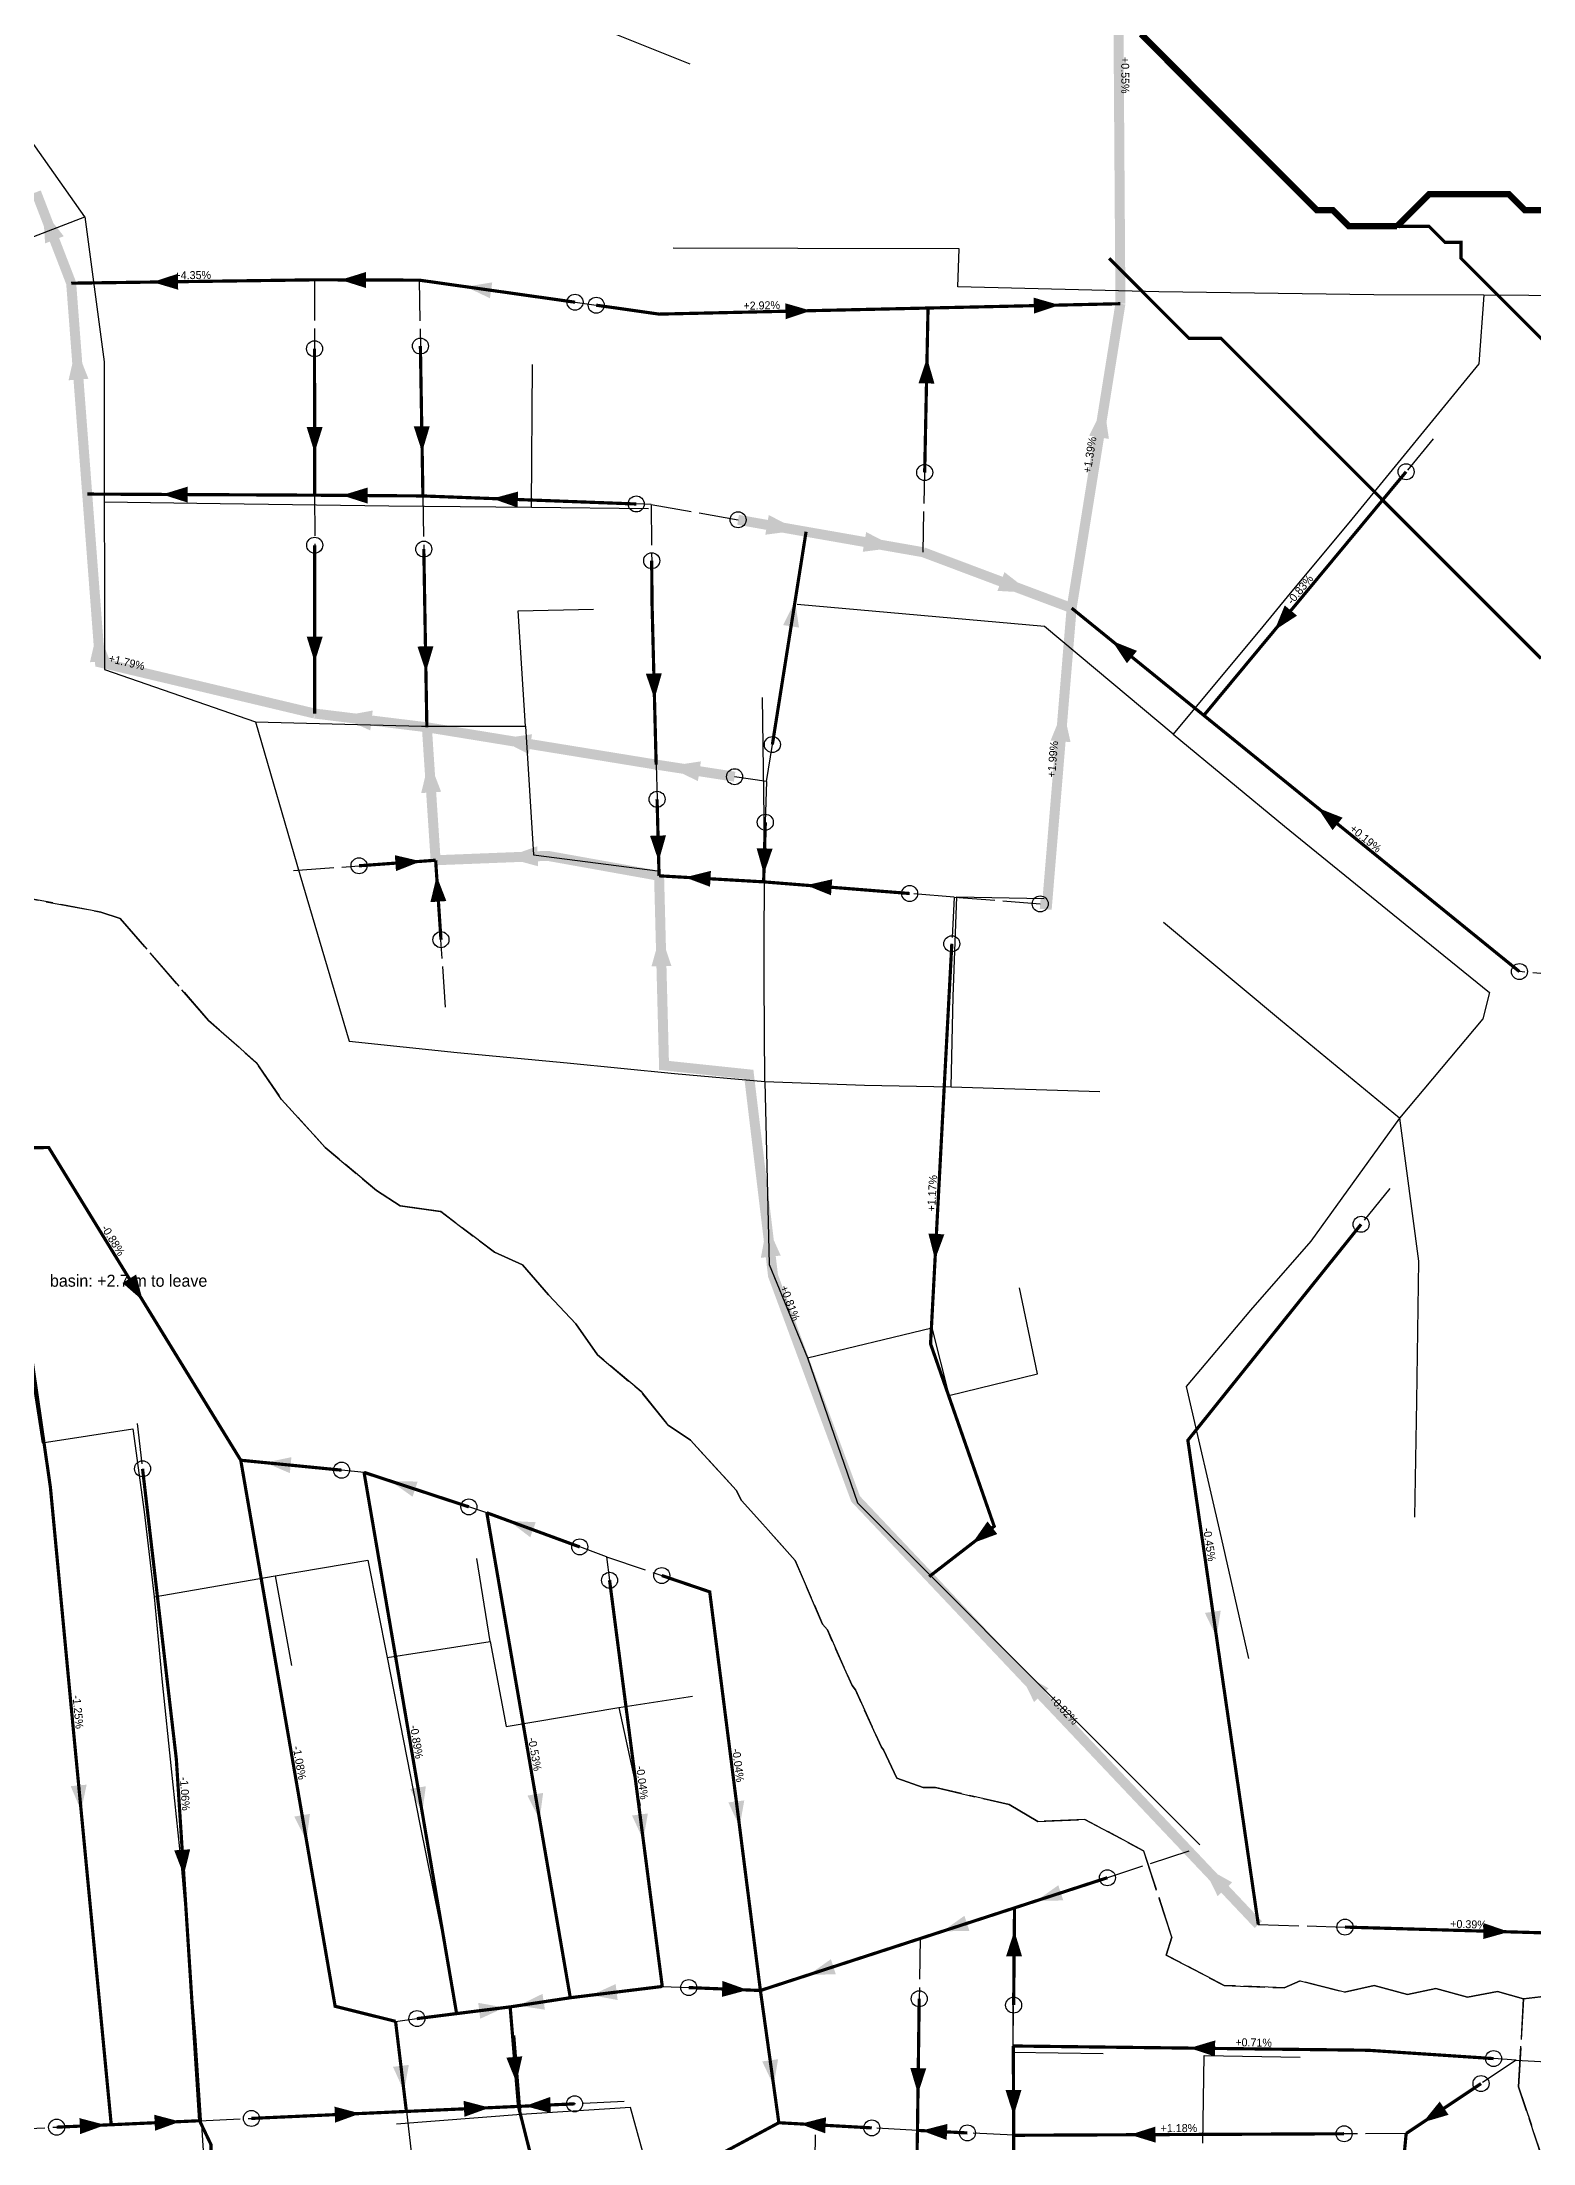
# Model space of a CAD drawing. Header units: metres. Extents: x 442821 to 452274, y 2561971 to 2571293.
# Drawn here: x 450373 to 450746, y 2569642 to 2570167 of the extents above; entities that cross this region are included whole.
import ezdxf
from ezdxf.enums import TextEntityAlignment as Align

# ---------------------------------------------------------------- set-up
doc = ezdxf.new("R2010")
doc.units = ezdxf.units.M
doc.header["$LTSCALE"] = 8
doc.linetypes.add('DASHDOT', pattern=[3.556, 2.54, -0.508, 0, -0.508])
doc.linetypes.add('DASHED', pattern=[1.524, 1.27, -0.254])
for name, color, linetype in [('A_ARROWS', 7, 'Continuous'), ('A_BASINS', 1, 'Continuous'), ('A_BRANCH', 7, 'Continuous'), ('A_BUILT_2006', 252, 'Continuous'), ('A_CATCHMENTS', 7, 'Continuous'), ('A_GRADIENT', 8, 'Continuous'), ('A_HEAD_GAP', 8, 'Continuous'), ('A_HEADS', 8, 'Continuous'), ('A_LATERAL', 7, 'Continuous'), ('A_STREAMS', 5, 'Continuous'), ('A_SUBMAIN', 7, 'Continuous')]:
    doc.layers.add(name, color=color, linetype=linetype)

msp = doc.modelspace()

# ---------------------------------------------------------------- linework, layer by layer
at = {"layer": 'A_ARROWS', "color": 3}
for points in [[(450373.37, 2570125.5), (450378.58, 2570118.93), (450373.91, 2570117.13)], [(450400.77, 2570107.47), (450407.14, 2570109.56), (450407.19, 2570105.56)], [(450447.76, 2570108.01), (450454.17, 2570109.99), (450454.15, 2570105.99)], [(450479.11, 2570106.31), (450485.72, 2570107.39), (450485.16, 2570103.43)], [(450565.46, 2570100.32), (450559.1, 2570098.18), (450559.01, 2570102.17)], [(450627.58, 2570101.72), (450621.22, 2570099.58), (450621.13, 2570103.58)], [(450381.65, 2570091.09), (450384.75, 2570083.3), (450379.77, 2570082.92)], [(450594.45, 2570088.54), (450596.32, 2570082.1), (450592.32, 2570082.18)], [(450638.73, 2570076.57), (450639.94, 2570068.27), (450635, 2570069.07)], [(450441.31, 2570064.84), (450439.31, 2570071.24), (450443.31, 2570071.24)], [(450468.2, 2570065), (450466.1, 2570071.37), (450470.1, 2570071.43)], [(450403.19, 2570054.38), (450409.6, 2570056.35), (450409.58, 2570052.35)], [(450448.15, 2570054.15), (450454.56, 2570056.11), (450454.54, 2570052.11)], [(450485.74, 2570053.35), (450492.21, 2570055.11), (450492.06, 2570051.12)], [(450562.33, 2570045.4), (450554.02, 2570044.32), (450554.88, 2570049.24)], [(450586.69, 2570041.13), (450578.38, 2570040.05), (450579.24, 2570044.98)], [(450620.44, 2570029.81), (450612.07, 2570030.28), (450613.83, 2570034.96)], [(450561.46, 2570027.74), (450562.44, 2570021.11), (450558.49, 2570021.73)], [(450681.36, 2570020.44), (450683.91, 2570026.64), (450686.99, 2570024.09)], [(450387.02, 2570020.61), (450390.12, 2570012.83), (450385.13, 2570012.45)], [(450441.33, 2570012.45), (450439.33, 2570018.85), (450443.33, 2570018.85)], [(450469.14, 2570010), (450467.03, 2570016.37), (450471.03, 2570016.44)], [(450640.74, 2570017.77), (450646.97, 2570015.29), (450644.45, 2570012.19)], [(450526.3, 2570003.24), (450524.14, 2570009.59), (450528.14, 2570009.69)], [(450447.59, 2569998.86), (450455.84, 2570000.37), (450455.23, 2569995.4)], [(450628.52, 2570000.65), (450630.35, 2569992.47), (450625.37, 2569992.88)], [(450487.38, 2569993.26), (450495.68, 2569994.44), (450494.87, 2569989.51)], [(450469.93, 2569987.88), (450472.95, 2569980.07), (450467.96, 2569979.74)], [(450529.63, 2569986.41), (450537.91, 2569987.67), (450537.16, 2569982.73)], [(450692.15, 2569976.06), (450698.38, 2569973.58), (450695.86, 2569970.48)], [(450527.35, 2569962.71), (450525.19, 2569969.05), (450529.18, 2569969.16)], [(450467.9, 2569962.69), (450461.66, 2569960.23), (450461.37, 2569964.22)], [(450489.09, 2569963.64), (450496.99, 2569966.45), (450497.19, 2569961.45)], [(450553.66, 2569959.51), (450551.84, 2569965.96), (450555.84, 2569965.85)], [(450471.84, 2569959), (450474.26, 2569952.75), (450470.27, 2569952.48)], [(450533.92, 2569958.68), (450540.42, 2569960.31), (450540.19, 2569956.32)], [(450564.22, 2569956.7), (450570.76, 2569958.19), (450570.44, 2569954.2)], [(450527.83, 2569944.47), (450530.54, 2569936.54), (450525.54, 2569936.41)], [(450554.43, 2569871.8), (450557.86, 2569864.15), (450552.9, 2569863.56)], [(450596.46, 2569863.15), (450594.8, 2569869.65), (450598.79, 2569869.44)], [(450605.74, 2569792.2), (450609.58, 2569797.69), (450612.03, 2569794.53)], [(450666.85, 2569768.77), (450663.95, 2569774.82), (450667.91, 2569775.4)], [(450617.54, 2569760.07), (450624.85, 2569755.98), (450621.22, 2569752.54)], [(450663.45, 2569711.55), (450670.77, 2569707.46), (450667.13, 2569704.02)], [(450739.99, 2569695.1), (450733.53, 2569693.29), (450733.65, 2569697.29)]]:
    msp.add_solid(points, dxfattribs=at)
at = {"layer": 'A_ARROWS', "color": 1}
for points in [[(450398.32, 2569852.89), (450393.27, 2569857.29), (450396.67, 2569859.39)], [(450428.95, 2569812.38), (450435.51, 2569813.75), (450435.12, 2569809.76)], [(450460.35, 2569807.75), (450467.06, 2569807.65), (450465.81, 2569803.85)], [(450489.91, 2569797.82), (450496.61, 2569797.49), (450495.23, 2569793.73)], [(450382.92, 2569725.33), (450380.32, 2569731.51), (450384.3, 2569731.89)], [(450468.23, 2569724.84), (450465.18, 2569730.81), (450469.12, 2569731.49)], [(450497.58, 2569723.18), (450494.52, 2569729.15), (450498.46, 2569729.83)], [(450547.59, 2569721.35), (450544.79, 2569727.45), (450548.76, 2569727.95)], [(450439.27, 2569717.94), (450436.21, 2569723.91), (450440.15, 2569724.59)], [(450523.49, 2569718.09), (450520.69, 2569724.18), (450524.65, 2569724.69)], [(450408.6, 2569709.22), (450406.19, 2569715.48), (450410.19, 2569715.73)], [(450621.82, 2569702.87), (450627.29, 2569706.75), (450628.53, 2569702.95)], [(450598.35, 2569695.24), (450603.82, 2569699.12), (450605.06, 2569695.32)], [(450616.29, 2569695.36), (450618.23, 2569688.95), (450614.23, 2569688.98)], [(450564.95, 2569684.39), (450570.42, 2569688.27), (450571.66, 2569684.47)], [(450492.27, 2569676.66), (450498.3, 2569679.6), (450498.9, 2569675.64)], [(450510.48, 2569679.27), (450516.59, 2569682.04), (450517.08, 2569678.07)], [(450549.63, 2569680.57), (450543.15, 2569678.83), (450543.31, 2569682.83)], [(450488.82, 2569676.17), (450482.72, 2569673.39), (450482.22, 2569677.36)], [(450491.78, 2569657.43), (450489.26, 2569663.65), (450493.24, 2569663.98)], [(450556.11, 2569656.65), (450553.24, 2569662.71), (450557.21, 2569663.26)], [(450660.1, 2569666.04), (450666.52, 2569667.96), (450666.47, 2569663.96)], [(450463.66, 2569655.25), (450460.91, 2569661.36), (450464.88, 2569661.84)], [(450592.19, 2569654.63), (450590.28, 2569661.06), (450594.27, 2569661)], [(450485.07, 2569651.15), (450478.76, 2569648.86), (450478.58, 2569652.86)], [(450493.9, 2569651.55), (450500.21, 2569653.83), (450500.39, 2569649.84)], [(450616.12, 2569649.18), (450614.08, 2569655.57), (450618.08, 2569655.59)], [(450718.44, 2569647.47), (450722.66, 2569652.68), (450724.87, 2569649.36)], [(450388.99, 2569646.83), (450382.68, 2569644.54), (450382.5, 2569648.54)], [(450407.7, 2569647.67), (450401.4, 2569645.38), (450401.22, 2569649.38)], [(450452.75, 2569649.7), (450446.45, 2569647.41), (450446.27, 2569651.41)], [(450562.7, 2569647.09), (450569.21, 2569648.74), (450568.98, 2569644.74)], [(450593.07, 2569645.42), (450599.56, 2569647.09), (450599.36, 2569643.1)], [(450645.19, 2569644.39), (450651.58, 2569646.42), (450651.6, 2569642.42)]]:
    msp.add_solid(points, dxfattribs=at)
at = {"layer": 'A_BRANCH', "color": 3, "const_width": 0.8}
for points in [[(450511.74, 2570101.69), (450527.47, 2570099.46), (450594.71, 2570100.98)], [(450593.87, 2570059.87), (450594.71, 2570100.98)], [(450441.29, 2570090.8), (450441.32, 2570054.2)], [(450467.76, 2570091.48), (450468.39, 2570054.01)], [(450521.75, 2570052), (450468.39, 2570054.01)], [(450468.62, 2570040.72), (450468.84, 2570027.41), (450469.38, 2569996.19)], [(450555.78, 2569991.87), (450564.21, 2570045.07)], [(450525.6, 2570037.82), (450525.7, 2570026.74), (450526.72, 2569986.86)], [(450526.95, 2569978.18), (450527.45, 2569959.06)], [(450554.02, 2569972.45), (450553.6, 2569957.55)], [(450590.11, 2569954.64), (450553.6, 2569957.55)], [(450600.66, 2569942.07), (450595.34, 2569842.08), (450603.55, 2569818.55)]]:
    msp.add_lwpolyline(points, dxfattribs=at)
at = {"layer": 'A_BRANCH', "color": 3, "linetype": 'DASHED', "const_width": 0.8}
for points in [[(450441.33, 2570041.7), (450441.33, 2570028.03), (450441.34, 2569999.62)], [(450742.6, 2569935.12), (450663.68, 2569999.16)], [(450698.98, 2569696.29), (450760.66, 2569694.5)]]:
    msp.add_lwpolyline(points, dxfattribs=at)
at = {"layer": 'A_BRANCH', "color": 1, "const_width": 0.8}
for points in [[(450448.06, 2569810.5), (450422.84, 2569812.98)], [(450479.88, 2569801.33), (450453.67, 2569809.95)], [(450507.61, 2569791.31), (450484.37, 2569799.85)], [(450639.56, 2569708.63), (450616.34, 2569701.09)], [(450736.13, 2569663.42), (450704.76, 2569665.5), (450616.03, 2569666.57)], [(450425.5, 2569648.47), (450464.26, 2569650.21)], [(450580.65, 2569646.1), (450557.4, 2569647.39)], [(450604.55, 2569644.84), (450592.07, 2569645.47)], [(450698.76, 2569644.63), (450616.14, 2569644.25)]]:
    msp.add_lwpolyline(points, dxfattribs=at)
at = {"layer": 'A_BRANCH', "color": 1, "linetype": 'DASHED', "const_width": 0.8}
for points in [[(450528.13, 2569784.16), (450540.11, 2569780.09), (450552.79, 2569680.44)], [(450616.12, 2569676.78), (450616.34, 2569701.09)], [(450534.88, 2569681.17), (450552.79, 2569680.44)], [(450592.5, 2569678.38), (450592.07, 2569645.47)], [(450466.9, 2569673.41), (450476.82, 2569674.67)]]:
    msp.add_lwpolyline(points, dxfattribs=at)
at = {"layer": 'A_BUILT_2006', "color": 252}
for points in [[(450502.67, 2570175.04), (450535.17, 2570162.05)], [(450383.83, 2570123.75), (450361.12, 2570155.94)], [(450357.15, 2570113.51), (450383.83, 2570123.75)], [(450383.83, 2570123.75), (450388.69, 2570087.53)], [(450562.18, 2570115.86), (450530.96, 2570115.96)], [(450602.52, 2570115.75), (450562.18, 2570115.86)], [(450602.12, 2570106.32), (450602.52, 2570115.75)], [(450652.41, 2570105.02), (450602.12, 2570106.32)], [(450706.2, 2570104.31), (450652.41, 2570105.02)], [(450733.7, 2570104.21), (450706.2, 2570104.31)], [(450733.7, 2570104.21), (450732.47, 2570087.01)], [(450756.19, 2570104.01), (450733.7, 2570104.21)], [(450388.69, 2570087.53), (450388.7, 2570085.53), (450388.71, 2570052.52)], [(450495.57, 2570051.2), (450495.77, 2570086.89)], [(450732.47, 2570087.01), (450700.66, 2570048.19)], [(450388.71, 2570052.52), (450417.68, 2570052.09)], [(450388.71, 2570052.52), (450388.8, 2570032.25)], [(450417.68, 2570052.09), (450459.87, 2570051.52)], [(450459.87, 2570051.52), (450495.57, 2570051.2)], [(450495.57, 2570051.2), (450524.82, 2570050.85)], [(450700.66, 2570048.19), (450684.56, 2570028.8), (450678.45, 2570021.41)], [(450388.8, 2570032.25), (450388.75, 2570010.63)], [(450492.25, 2570025.33), (450511.07, 2570025.74)], [(450494.02, 2569996.47), (450492.25, 2570025.33)], [(450592.87, 2570024.1), (450562, 2570026.84)], [(450623.81, 2570021.36), (450592.87, 2570024.1)], [(450640.7, 2570007.26), (450623.81, 2570021.36)], [(450678.45, 2570021.41), (450656.05, 2569994.49)], [(450388.75, 2570010.63), (450426.56, 2569997.58)], [(450656.05, 2569994.49), (450640.7, 2570007.26)], [(450553.81, 2569967.78), (450553.28, 2570003.62)], [(450426.56, 2569997.58), (450437.65, 2569959.35)], [(450426.56, 2569997.58), (450468.02, 2569996.44)], [(450468.02, 2569996.44), (450494.02, 2569996.47)], [(450494.02, 2569996.47), (450496.07, 2569964.33)], [(450656.05, 2569994.49), (450683.86, 2569971.44)], [(450553.73, 2569932.87), (450553.81, 2569967.78)], [(450683.86, 2569971.44), (450710.95, 2569949.49)], [(450496.07, 2569964.33), (450527.7, 2569960.2)], [(450437.65, 2569959.35), (450449.91, 2569917.72)], [(450601, 2569928.88), (450601.9, 2569953.84)], [(450601.9, 2569953.84), (450623.72, 2569953.38)], [(450682.83, 2569922.99), (450653.63, 2569947.4)], [(450710.95, 2569949.49), (450735.14, 2569929.86)], [(450553.92, 2569907.62), (450553.73, 2569932.87)], [(450600.51, 2569906.34), (450601, 2569928.88)], [(450735.14, 2569929.86), (450733.43, 2569923.33)], [(450712.63, 2569898.49), (450682.83, 2569922.99)], [(450733.43, 2569923.33), (450712.63, 2569898.49)], [(450449.91, 2569917.72), (450476.97, 2569914.9)], [(450476.97, 2569914.9), (450504.47, 2569912.34)], [(450504.47, 2569912.34), (450531.34, 2569909.65)], [(450531.34, 2569909.65), (450553.92, 2569907.62)], [(450553.92, 2569907.62), (450578.8, 2569906.73)], [(450553.92, 2569907.62), (450554.98, 2569861.94)], [(450578.8, 2569906.73), (450600.51, 2569906.34)], [(450600.51, 2569906.34), (450637.68, 2569905.14)], [(450712.63, 2569898.49), (450690.43, 2569867.72)], [(450712.63, 2569898.49), (450717.37, 2569862.77)], [(450690.43, 2569867.72), (450675.37, 2569850.53)], [(450717.37, 2569862.77), (450716.83, 2569827.78)], [(450554.98, 2569861.94), (450564.59, 2569838.56)], [(450622.09, 2569834.58), (450617.57, 2569856.08)], [(450675.37, 2569850.53), (450659.29, 2569831.42)], [(450369.38, 2569841.91), (450373.15, 2569817.34)], [(450564.59, 2569838.56), (450595.69, 2569846.09)], [(450595.69, 2569846.09), (450599.92, 2569829.22), (450599.94, 2569829.13)], [(450564.59, 2569838.56), (450577.1, 2569802.35)], [(450599.94, 2569829.13), (450622.09, 2569834.58)], [(450659.29, 2569831.42), (450668.02, 2569793.58)], [(450716.83, 2569827.78), (450716.39, 2569798.79)], [(450373.15, 2569817.34), (450395.85, 2569820.87)], [(450395.85, 2569820.87), (450398.69, 2569800.05)], [(450398.69, 2569800.05), (450401.21, 2569778.86)], [(450577.1, 2569802.35), (450598.31, 2569781.15)], [(450668.02, 2569793.58), (450674.88, 2569763.39)], [(450401.21, 2569778.86), (450431.48, 2569784.07)], [(450431.48, 2569784.07), (450454.61, 2569788.03), (450454.64, 2569788.04)], [(450431.48, 2569784.07), (450435.49, 2569761.64)], [(450454.64, 2569788.04), (450459.46, 2569763.68)], [(450485.21, 2569767.7), (450481.85, 2569788.41)], [(450401.21, 2569778.86), (450403.22, 2569757.53)], [(450598.31, 2569781.15), (450619.53, 2569759.94)], [(450459.46, 2569763.68), (450485.21, 2569767.7)], [(450459.46, 2569763.68), (450467.63, 2569722.03)], [(450485.21, 2569767.7), (450489.25, 2569746.44)], [(450403.22, 2569757.53), (450405.46, 2569735.81)], [(450619.53, 2569759.94), (450640.75, 2569738.73)], [(450517.4, 2569751.14), (450535.78, 2569754.05)], [(450489.25, 2569746.44), (450517.4, 2569751.14)], [(450517.4, 2569751.14), (450517.4, 2569751.14), (450522.69, 2569726.71)], [(450640.75, 2569738.73), (450662.67, 2569716.81)], [(450405.46, 2569735.81), (450407.92, 2569711.83)], [(450467.63, 2569722.03), (450475.76, 2569681.57)], [(450407.92, 2569711.83), (450410.05, 2569687.58)], [(450410.05, 2569687.58), (450411.59, 2569667.98)], [(450615.98, 2569665.04), (450616, 2569687.11)], [(450492.99, 2569649.41), (450491.37, 2569669.2)], [(450411.59, 2569667.98), (450413.22, 2569644.27)], [(450615.94, 2569643.46), (450615.98, 2569665.04)], [(450615.98, 2569665.04), (450638.52, 2569664.69)], [(450663.46, 2569642.24), (450663.75, 2569664.21)], [(450663.75, 2569664.21), (450687.77, 2569663.75)], [(450492.99, 2569649.41), (450461.79, 2569647.04)], [(450520.3, 2569651.23), (450492.99, 2569649.41)], [(450525.81, 2569631.31), (450520.3, 2569651.23)], [(450413.22, 2569644.27), (450414.67, 2569621.15)], [(450566.23, 2569620.26), (450566.57, 2569644.38)], [(450615.93, 2569617.7), (450615.94, 2569643.46)]]:
    msp.add_lwpolyline(points, dxfattribs=at)
at = {"layer": 'A_CATCHMENTS', "color": 3, "linetype": 'DASHED'}
msp.add_lwpolyline([(450749.29, 2569679.05), (450743.66, 2569678.32), (450737.1, 2569680.22), (450729.63, 2569678.74), (450721.69, 2569680.97), (450714.62, 2569679.45), (450706.28, 2569681.71), (450698.89, 2569680), (450687.75, 2569682.85), (450683.81, 2569681.11), (450668.79, 2569681.68), (450654.25, 2569689.31), (450655.65, 2569693.8), (450648.63, 2569715.39), (450633.94, 2569723.17), (450622.16, 2569722.66), (450614.99, 2569726.92), (450596.54, 2569731.15), (450593.5, 2569731.17), (450586.88, 2569733.51), (450583.6, 2569740.58), (450583.07, 2569741.3), (450576.55, 2569755.6), (450575.72, 2569756.65), (450569.53, 2569770.58), (450568.34, 2569772), (450561.52, 2569787.96), (450548.04, 2569802.93), (450546.75, 2569805.52), (450535.27, 2569817.98), (450529.73, 2569821.75), (450522.96, 2569830.13), (450512.07, 2569839.34), (450506.65, 2569847.11), (450499.8, 2569854.33), (450493.29, 2569861.8), (450486.3, 2569865), (450472.84, 2569875.14), (450462.67, 2569876.61), (450456.76, 2569880.44), (450443.93, 2569891.19), (450433.03, 2569903.15), (450426.71, 2569912.43), (450414.8, 2569922.9), (450392.67, 2569948.39), (450387.82, 2569950), (450362.22, 2569954.85)], dxfattribs=at)
at = {"layer": 'A_CATCHMENTS', "color": 1, "linetype": 'DASHED'}
msp.add_lwpolyline([(450362.22, 2569954.85), (450387.82, 2569950), (450392.67, 2569948.39), (450414.8, 2569922.9), (450426.71, 2569912.43), (450433.03, 2569903.15), (450443.93, 2569891.19), (450456.76, 2569880.44), (450462.67, 2569876.61), (450472.84, 2569875.14), (450486.3, 2569865), (450493.29, 2569861.8), (450499.8, 2569854.33), (450506.65, 2569847.11), (450512.07, 2569839.34), (450522.96, 2569830.13), (450529.73, 2569821.75), (450535.27, 2569817.98), (450546.75, 2569805.52), (450548.04, 2569802.93), (450561.52, 2569787.96), (450568.34, 2569772), (450569.53, 2569770.58), (450575.72, 2569756.65), (450576.55, 2569755.6), (450583.07, 2569741.3), (450583.6, 2569740.58), (450586.88, 2569733.51), (450593.5, 2569731.17), (450596.54, 2569731.15), (450614.99, 2569726.92), (450622.16, 2569722.66), (450633.94, 2569723.17), (450648.63, 2569715.39), (450655.65, 2569693.8), (450654.25, 2569689.31), (450668.79, 2569681.68), (450683.81, 2569681.11), (450687.75, 2569682.85), (450698.89, 2569680), (450706.28, 2569681.71), (450714.62, 2569679.45), (450721.69, 2569680.97), (450729.63, 2569678.74), (450737.1, 2569680.22), (450743.66, 2569678.32), (450742.37, 2569656.38), (450752.09, 2569627.21)], dxfattribs=at)
at = {"layer": 'A_CATCHMENTS', "color": 2, "linetype": 'DASHED'}
msp.add_lwpolyline([(450752.09, 2569627.21), (450742.37, 2569656.38), (450743.66, 2569678.32), (450749.29, 2569679.05)], dxfattribs=at)
at = {"layer": 'A_HEAD_GAP', "color": 8, "linetype": 'DASHED'}
for points in [[(450441.27, 2570108.03), (450441.29, 2570090.8)], [(450467.49, 2570107.95), (450467.76, 2570091.48)], [(450506.43, 2570102.44), (450511.74, 2570101.69)], [(450721.06, 2570068.25), (450714.26, 2570060.06)], [(450593.46, 2570039.95), (450593.87, 2570059.87)], [(450441.32, 2570054.2), (450441.33, 2570041.7)], [(450468.39, 2570054.01), (450468.62, 2570040.72)], [(450525.47, 2570051.86), (450521.75, 2570052)], [(450525.47, 2570051.86), (450525.6, 2570037.82)], [(450525.47, 2570051.86), (450547.21, 2570048.05)], [(450554.31, 2569982.62), (450555.78, 2569991.87)], [(450526.72, 2569986.86), (450526.95, 2569978.18)], [(450554.31, 2569982.62), (450546.34, 2569983.84)], [(450554.31, 2569982.62), (450554.02, 2569972.45)], [(450435.99, 2569960.38), (450452.41, 2569961.57)], [(450601.28, 2569953.75), (450590.11, 2569954.64)], [(450601.28, 2569953.75), (450600.66, 2569942.07)], [(450601.28, 2569953.75), (450622.76, 2569952.05)], [(450474.05, 2569926.25), (450472.91, 2569943.1)], [(450768.27, 2569933.01), (450742.6, 2569935.12)], [(450710.16, 2569880.87), (450703, 2569871.95)], [(450396.96, 2569822.17), (450398.28, 2569810.85)], [(450453.67, 2569809.95), (450448.06, 2569810.5)], [(450484.37, 2569799.85), (450479.88, 2569801.33)], [(450514.31, 2569788.85), (450507.61, 2569791.31)], [(450514.31, 2569788.85), (450528.13, 2569784.16)], [(450514.31, 2569788.85), (450515.07, 2569782.97)], [(450659.94, 2569715.26), (450639.56, 2569708.63)], [(450677.3, 2569696.92), (450698.98, 2569696.29)], [(450592.7, 2569693.41), (450592.5, 2569678.38)], [(450528.25, 2569681.45), (450534.88, 2569681.17)], [(450461.55, 2569672.73), (450466.9, 2569673.41)], [(450616.03, 2569666.57), (450616.12, 2569676.78)], [(450741.81, 2569663.04), (450733, 2569657.17)], [(450741.81, 2569663.04), (450736.13, 2569663.42)], [(450741.81, 2569663.04), (450749.39, 2569662.64)], [(450518.7, 2569652.66), (450506.33, 2569652.11)], [(450412.55, 2569647.89), (450425.5, 2569648.47)], [(450464.26, 2569650.21), (450465.75, 2569637.91)], [(450363.7, 2569645.69), (450376.8, 2569646.28)], [(450592.07, 2569645.47), (450580.65, 2569646.1)], [(450616.14, 2569644.25), (450604.55, 2569644.84)], [(450714.28, 2569644.7), (450698.76, 2569644.63)]]:
    msp.add_lwpolyline(points, dxfattribs=at)
at = {"layer": 'A_HEADS', "color": 3}
for centre in [(450506.43, 2570102.44), (450511.74, 2570101.69), (450467.76, 2570091.48), (450441.29, 2570090.8), (450593.87, 2570059.87), (450714.26, 2570060.06), (450521.75, 2570052), (450547.21, 2570048.05), (450441.33, 2570041.7), (450468.62, 2570040.72), (450525.6, 2570037.82), (450555.78, 2569991.87), (450546.34, 2569983.84), (450526.95, 2569978.18), (450554.02, 2569972.45), (450452.41, 2569961.57), (450590.11, 2569954.64), (450622.76, 2569952.05), (450472.91, 2569943.1), (450600.66, 2569942.07), (450742.6, 2569935.12), (450703, 2569871.95), (450698.98, 2569696.29)]:
    msp.add_circle(centre, 2, dxfattribs=at)
at = {"layer": 'A_HEADS', "color": 1}
for centre in [(450398.28, 2569810.85), (450448.06, 2569810.5), (450479.88, 2569801.33), (450507.61, 2569791.31), (450515.07, 2569782.97), (450528.13, 2569784.16), (450639.56, 2569708.63), (450534.88, 2569681.17), (450592.5, 2569678.38), (450616.12, 2569676.78), (450466.9, 2569673.41), (450736.13, 2569663.42), (450733, 2569657.17), (450506.33, 2569652.11), (450376.8, 2569646.28), (450425.5, 2569648.47), (450580.65, 2569646.1), (450604.55, 2569644.84), (450698.76, 2569644.63)]:
    msp.add_circle(centre, 2, dxfattribs=at)
at = {"layer": 'A_LATERAL', "color": 3, "const_width": 0.8}
for points in [[(450441.27, 2570108.03), (450380.43, 2570107.19)], [(450467.49, 2570107.95), (450441.27, 2570108.03)], [(450506.43, 2570102.44), (450467.49, 2570107.95)], [(450594.71, 2570100.98), (450642.82, 2570102.06)], [(450441.32, 2570054.2), (450384.44, 2570054.48)], [(450468.39, 2570054.01), (450441.32, 2570054.2)], [(450553.6, 2569957.55), (450527.45, 2569959.06)]]:
    msp.add_lwpolyline(points, dxfattribs=at)
at = {"layer": 'A_LATERAL', "color": 3, "linetype": 'DASHDOT', "const_width": 0.8}
for points in [[(450714.26, 2570060.06), (450663.68, 2569999.16)], [(450452.41, 2569961.57), (450471.57, 2569962.95)], [(450472.91, 2569943.1), (450471.57, 2569962.95)], [(450703, 2569871.95), (450659.69, 2569817.97), (450677.3, 2569696.92)], [(450603.55, 2569818.55), (450611.26, 2569796.46), (450594.99, 2569783.89)]]:
    msp.add_lwpolyline(points, dxfattribs=at)
at = {"layer": 'A_LATERAL', "color": 3, "linetype": 'DASHED', "const_width": 0.8}
msp.add_lwpolyline([(450663.68, 2569999.16), (450630.62, 2570025.98)], dxfattribs=at)
at = {"layer": 'A_LATERAL', "color": 1, "linetype": 'DASHDOT', "const_width": 0.8}
for points in [[(450339.48, 2569890.45), (450374.81, 2569891.16), (450422.84, 2569812.98)], [(450368.52, 2569852.68), (450375.23, 2569806.29), (450380.9, 2569746.44), (450390.45, 2569646.89)], [(450398.28, 2569810.85), (450406.73, 2569738.26), (450412.55, 2569647.89)], [(450422.84, 2569812.98), (450446.44, 2569676.49), (450461.55, 2569672.73)], [(450453.67, 2569809.95), (450476.82, 2569674.67)], [(450484.37, 2569799.85), (450505.25, 2569678.63)], [(450733, 2569657.17), (450714.28, 2569644.7)], [(450506.33, 2569652.11), (450492.28, 2569651.47)], [(450376.8, 2569646.28), (450390.45, 2569646.89)]]:
    msp.add_lwpolyline(points, dxfattribs=at)
at = {"layer": 'A_LATERAL', "color": 1, "linetype": 'DASHED', "const_width": 0.8}
for points in [[(450515.07, 2569782.97), (450528.25, 2569681.45)], [(450505.25, 2569678.63), (450490.21, 2569676.34)], [(450528.25, 2569681.45), (450505.25, 2569678.63)], [(450476.82, 2569674.67), (450490.21, 2569676.34)], [(450616.03, 2569666.57), (450616.14, 2569644.25)], [(450390.45, 2569646.89), (450412.55, 2569647.89)], [(450412.55, 2569647.89), (450415.39, 2569641.93), (450415.25, 2569623.25)], [(450464.26, 2569650.21), (450492.28, 2569651.47)], [(450492.28, 2569651.47), (450509.41, 2569583.39)], [(450557.4, 2569647.39), (450532.81, 2569634.18), (450538.46, 2569585.3)]]:
    msp.add_lwpolyline(points, dxfattribs=at)
at = {"layer": 'A_LATERAL', "color": 1, "const_width": 0.8}
for points in [[(450616.34, 2569701.09), (450592.7, 2569693.41)], [(450592.7, 2569693.41), (450552.79, 2569680.44)], [(450552.79, 2569680.44), (450557.4, 2569647.39)], [(450490.21, 2569676.34), (450492.28, 2569651.47)], [(450461.55, 2569672.73), (450464.26, 2569650.21)], [(450592.07, 2569645.47), (450591.02, 2569591.63)], [(450616.14, 2569644.25), (450615.75, 2569596.75)], [(450714.28, 2569644.7), (450709.48, 2569593.99)]]:
    msp.add_lwpolyline(points, dxfattribs=at)
at = {"layer": 'A_STREAMS', "color": 5}
for points, const_width in [([(450711.99, 2570121.41), (450707.99, 2570121.41), (450703.99, 2570121.41), (450699.99, 2570121.41), (450695.99, 2570125.41), (450691.98, 2570125.41), (450687.98, 2570129.41), (450683.98, 2570133.42), (450679.98, 2570137.42), (450675.98, 2570141.42), (450671.98, 2570145.42), (450667.98, 2570149.42), (450663.98, 2570153.42), (450659.98, 2570157.42), (450655.98, 2570161.43), (450651.98, 2570165.43), (450647.98, 2570169.43)], 1.6), ([(450747.99, 2570125.41), (450743.99, 2570125.41), (450739.99, 2570129.41), (450735.99, 2570129.41), (450731.99, 2570129.41), (450727.99, 2570129.41), (450723.99, 2570129.41), (450719.99, 2570129.41), (450715.99, 2570125.41), (450711.99, 2570121.41)], 1.6), ([(450759.99, 2570081.4), (450755.99, 2570085.4), (450751.99, 2570089.4), (450747.99, 2570093.4), (450743.99, 2570097.4), (450739.99, 2570101.4), (450735.99, 2570105.41), (450731.99, 2570109.41), (450727.99, 2570113.41), (450727.99, 2570117.41), (450723.99, 2570117.41), (450719.99, 2570121.41), (450715.99, 2570121.41), (450711.99, 2570121.41)], 0.8), ([(450747.99, 2570013.37), (450743.99, 2570017.38), (450739.99, 2570021.38), (450735.99, 2570025.38), (450731.99, 2570029.38), (450727.99, 2570033.38), (450723.99, 2570037.38), (450719.99, 2570041.38), (450715.99, 2570045.39), (450711.99, 2570049.39), (450707.99, 2570053.39), (450703.99, 2570057.39), (450699.99, 2570061.39), (450695.99, 2570065.39), (450691.98, 2570069.39), (450687.98, 2570073.4), (450683.98, 2570077.4), (450679.98, 2570081.4), (450675.98, 2570085.4), (450671.98, 2570089.4), (450667.98, 2570093.4), (450663.98, 2570093.4), (450659.98, 2570093.4), (450655.98, 2570097.4), (450651.98, 2570101.4), (450647.98, 2570105.41), (450643.98, 2570109.41), (450639.98, 2570113.41)], 0.8)]:
    msp.add_lwpolyline(points, dxfattribs=dict(at, const_width=const_width))
at = {"layer": 'A_SUBMAIN', "color": 3, "const_width": 2.5}
for points in [[(450642.82, 2570102.06), (450642.03, 2570216.23)], [(450630.62, 2570025.98), (450642.82, 2570102.06)], [(450441.34, 2569999.62), (450387.64, 2570012.39), (450384.44, 2570054.48)], [(450547.21, 2570048.05), (450564.21, 2570045.07)], [(450564.21, 2570045.07), (450593.46, 2570039.95)], [(450593.46, 2570039.95), (450630.62, 2570025.98)], [(450622.76, 2569952.05), (450624.48, 2569951.91), (450630.62, 2570025.98)], [(450469.38, 2569996.19), (450441.34, 2569999.62)], [(450526.72, 2569986.86), (450469.38, 2569996.19)], [(450546.34, 2569983.84), (450526.72, 2569986.86)], [(450527.45, 2569959.06), (450499.59, 2569964.05), (450471.57, 2569962.95)], [(450594.99, 2569783.89), (450576.6, 2569803.32), (450555.95, 2569859.1), (450549.91, 2569909.43), (450530.25, 2569911.5)], [(450659.94, 2569715.26), (450594.99, 2569783.89)], [(450677.3, 2569696.92), (450659.94, 2569715.26)]]:
    msp.add_lwpolyline(points, dxfattribs=at)
at = {"layer": 'A_SUBMAIN', "color": 3, "linetype": 'DASHDOT', "const_width": 2.5}
for points in [[(450380.43, 2570107.19), (450371.66, 2570129.93)], [(450384.44, 2570054.48), (450380.43, 2570107.19)], [(450471.57, 2569962.95), (450469.38, 2569996.19)], [(450530.25, 2569911.5), (450528.69, 2569911.67), (450527.45, 2569959.06)]]:
    msp.add_lwpolyline(points, dxfattribs=at)

# ---------------------------------------------------------------- texts
at = {"layer": 'A_BASINS', "color": 1}
msp.add_text('basin: +2.7 m to leave', height=3, dxfattribs=at).set_placement((450375.12, 2569856.35))
at = {"layer": 'A_GRADIENT', "color": 3}
for s, rotation, p in [('+0.55%', 270.3968, (450642.43, 2570159.15)), ('+4.35%', 0.7945, (450410.85, 2570107.61)), ('+2.92%', 1.2917, (450553.15, 2570100.04)), ('+1.39%', 80.8875, (450636.72, 2570064.02)), ('-0.83%', 50.2914, (450688.97, 2570029.61)), ('+1.79%', 346.6238, (450393.96, 2570010.89)), ('+1.99%', 85.2596, (450627.48, 2569988.09)), ('+0.19%', 320.9439, (450703.14, 2569967.14)), ('+1.17%', 86.9545, (450597.33, 2569879.63)), ('+0.81%', 290.3146, (450558.69, 2569851.71)), ('-0.45%', -81.7233, (450663.52, 2569791.69)), ('+0.82%', 313.4222, (450627.47, 2569749.57)), ('+0.39%', -1.6574, (450729.82, 2569695.4))]:
    msp.add_text(s, height=2, rotation=rotation, dxfattribs=at).set_placement(p, align=Align.BOTTOM_CENTER)
at = {"layer": 'A_GRADIENT', "color": 1}
for s, rotation, p in [('-0.88%', -58.4334, (450389.57, 2569867.12)), ('-1.25%', -84.5863, (450380.57, 2569749.92)), ('-0.89%', -80.2881, (450465.24, 2569742.31)), ('-0.53%', -80.2247, (450494.81, 2569739.24)), ('-1.08%', -80.1886, (450435.97, 2569737.07)), ('-0.04%', -82.6063, (450521.66, 2569732.21)), ('-0.04%', -82.7441, (450545.65, 2569736.54)), ('-1.06%', -86.3205, (450407.29, 2569729.54)), ('+0.71%', 359.3143, (450676.11, 2569665.85)), ('+1.18%', 0.2615, (450657.45, 2569644.44))]:
    msp.add_text(s, height=2, rotation=rotation, dxfattribs=at).set_placement(p, align=Align.BOTTOM_CENTER)

doc.saveas('drawing.dxf')
